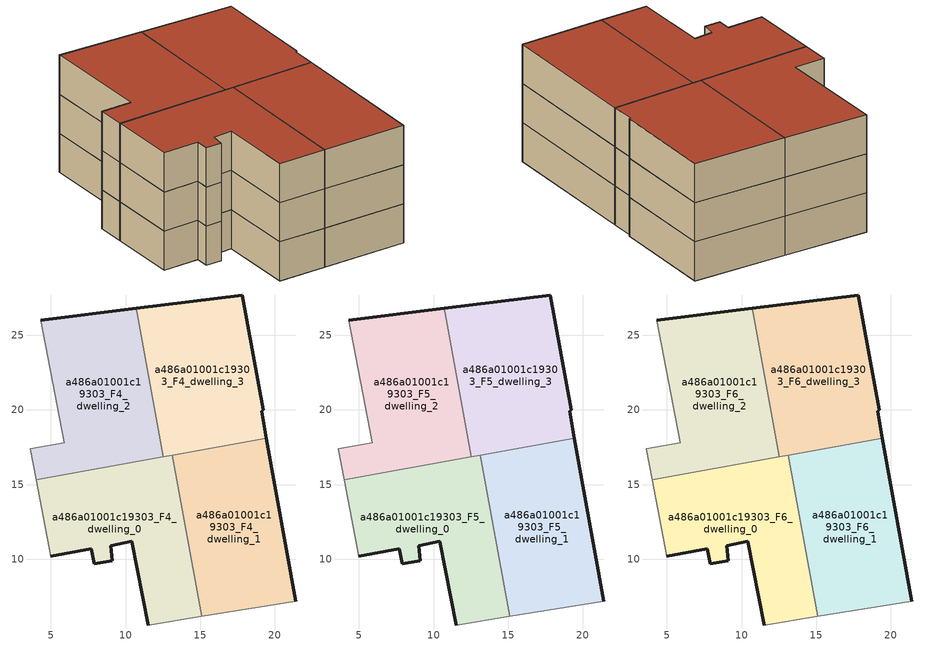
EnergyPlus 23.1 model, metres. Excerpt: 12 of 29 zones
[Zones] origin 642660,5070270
a486a01001c19303_F4_dwelling_0
 floor to a486a01001c19303_F3_dwelling_0 (EU_floor_Construction): 15.09,6.17 13.14,16.97 4.01,15.32 5,10.19 7.7,10.69 7.91,9.69 9.11,9.89 9.01,10.89 10.41,11.19 11.51,5.59 z12
 wall outside (EU_wall_Construction): 11.51,5.59 10.41,11.19 9.01,10.89 9.11,9.89 7.91,9.69 7.7,10.69 5,10.19 z12:15
 wall adiabatic (EU_wall_Construction): 5,10.19 4.01,15.32 / 15.09,6.17 11.51,5.59 z12:15
 wall to a486a01001c19303_F4_dwelling_1 (EU_wall_Construction): 13.14,16.97 15.09,6.17 z12:15
 wall to a486a01001c19303_F4_dwelling_2 (EU_wall_Construction): 4.01,15.32 12.52,16.86 z12:15
 wall to a486a01001c19303_F4_dwelling_3 (EU_wall_Construction): 12.52,16.86 13.14,16.97 z12:15
a486a01001c19303_F4_dwelling_1
 floor to a486a01001c19303_F3_dwelling_1 (EU_floor_Construction): 21.41,7.19 19.44,18.11 13.14,16.97 15.09,6.17 z12
 wall outside (EU_wall_Construction): 19.44,18.11 21.41,7.19 z12:15
 wall adiabatic (EU_wall_Construction): 21.41,7.19 15.09,6.17 z12:15
 wall to a486a01001c19303_F4_dwelling_3 (EU_wall_Construction): 13.14,16.97 19.44,18.11 z12:15
a486a01001c19303_F4_dwelling_2
 floor to a486a01001c19303_F3_dwelling_2 (EU_floor_Construction): 12.52,16.86 10.73,26.81 4.31,26.01 5.91,17.8 3.6,17.4 4.01,15.32 z12
 wall outside (EU_wall_Construction): 4.31,26.01 10.73,26.81 z12:15
 wall adiabatic (EU_wall_Construction): 4.01,15.32 3.6,17.4 5.91,17.8 4.31,26.01 z12:15
 wall to a486a01001c19303_F4_dwelling_3 (EU_wall_Construction): 10.73,26.81 12.52,16.86 z12:15
a486a01001c19303_F4_dwelling_3
 floor to a486a01001c19303_F3_dwelling_3 (EU_floor_Construction): 19.44,18.11 19.12,19.9 19.22,20 17.82,27.7 10.73,26.81 12.52,16.86 z12
 wall outside (EU_wall_Construction): 10.73,26.81 17.82,27.7 19.22,20 19.12,19.9 19.44,18.11 z12:15
a486a01001c19303_F5_dwelling_0
 floor to a486a01001c19303_F4_dwelling_0 (EU_floor_Construction): 15.09,6.17 13.14,16.97 4.01,15.32 5,10.19 7.7,10.69 7.91,9.69 9.11,9.89 9.01,10.89 10.41,11.19 11.51,5.59 z15
 wall outside (EU_wall_Construction): 11.51,5.59 10.41,11.19 9.01,10.89 9.11,9.89 7.91,9.69 7.7,10.69 5,10.19 z15:18
 wall adiabatic (EU_wall_Construction): 5,10.19 4.01,15.32 / 15.09,6.17 11.51,5.59 z15:18
 wall to a486a01001c19303_F5_dwelling_1 (EU_wall_Construction): 13.14,16.97 15.09,6.17 z15:18
 wall to a486a01001c19303_F5_dwelling_2 (EU_wall_Construction): 4.01,15.32 12.52,16.86 z15:18
 wall to a486a01001c19303_F5_dwelling_3 (EU_wall_Construction): 12.52,16.86 13.14,16.97 z15:18
a486a01001c19303_F5_dwelling_1
 floor to a486a01001c19303_F4_dwelling_1 (EU_floor_Construction): 21.41,7.19 19.44,18.11 13.14,16.97 15.09,6.17 z15
 wall outside (EU_wall_Construction): 19.44,18.11 21.41,7.19 z15:18
 wall adiabatic (EU_wall_Construction): 21.41,7.19 15.09,6.17 z15:18
 wall to a486a01001c19303_F5_dwelling_3 (EU_wall_Construction): 13.14,16.97 19.44,18.11 z15:18
a486a01001c19303_F5_dwelling_2
 floor to a486a01001c19303_F4_dwelling_2 (EU_floor_Construction): 12.52,16.86 10.73,26.81 4.31,26.01 5.91,17.8 3.6,17.4 4.01,15.32 z15
 wall outside (EU_wall_Construction): 4.31,26.01 10.73,26.81 z15:18
 wall adiabatic (EU_wall_Construction): 4.01,15.32 3.6,17.4 5.91,17.8 4.31,26.01 z15:18
 wall to a486a01001c19303_F5_dwelling_3 (EU_wall_Construction): 10.73,26.81 12.52,16.86 z15:18
a486a01001c19303_F5_dwelling_3
 floor to a486a01001c19303_F4_dwelling_3 (EU_floor_Construction): 19.44,18.11 19.12,19.9 19.22,20 17.82,27.7 10.73,26.81 12.52,16.86 z15
 wall outside (EU_wall_Construction): 10.73,26.81 17.82,27.7 19.22,20 19.12,19.9 19.44,18.11 z15:18
a486a01001c19303_F6_dwelling_0
 floor to a486a01001c19303_F5_dwelling_0 (EU_floor_Construction): 15.09,6.17 13.14,16.97 4.01,15.32 5,10.19 7.7,10.69 7.91,9.69 9.11,9.89 9.01,10.89 10.41,11.19 11.51,5.59 z18
 wall outside (EU_wall_Construction): 11.51,5.59 10.41,11.19 9.01,10.89 9.11,9.89 7.91,9.69 7.7,10.69 5,10.19 z18:21
 wall adiabatic (EU_wall_Construction): 5,10.19 4.01,15.32 / 15.09,6.17 11.51,5.59 z18:21
 wall to a486a01001c19303_F6_dwelling_1 (EU_wall_Construction): 13.14,16.97 15.09,6.17 z18:21
 wall to a486a01001c19303_F6_dwelling_2 (EU_wall_Construction): 4.01,15.32 12.52,16.86 z18:21
 wall to a486a01001c19303_F6_dwelling_3 (EU_wall_Construction): 12.52,16.86 13.14,16.97 z18:21
 roof outside (EU_roof_Construction): 13.14,16.97 15.09,6.17 11.51,5.59 10.41,11.19 9.01,10.89 9.11,9.89 7.91,9.69 7.7,10.69 5,10.19 4.01,15.32 z21
a486a01001c19303_F6_dwelling_1
 floor to a486a01001c19303_F5_dwelling_1 (EU_floor_Construction): 21.41,7.19 19.44,18.11 13.14,16.97 15.09,6.17 z18
 wall outside (EU_wall_Construction): 19.44,18.11 21.41,7.19 z18:21
 wall adiabatic (EU_wall_Construction): 21.41,7.19 15.09,6.17 z18:21
 wall to a486a01001c19303_F6_dwelling_3 (EU_wall_Construction): 13.14,16.97 19.44,18.11 z18:21
 roof outside (EU_roof_Construction): 19.44,18.11 21.41,7.19 15.09,6.17 13.14,16.97 z21
a486a01001c19303_F6_dwelling_2
 floor to a486a01001c19303_F5_dwelling_2 (EU_floor_Construction): 12.52,16.86 10.73,26.81 4.31,26.01 5.91,17.8 3.6,17.4 4.01,15.32 z18
 wall outside (EU_wall_Construction): 4.31,26.01 10.73,26.81 z18:21
 wall adiabatic (EU_wall_Construction): 4.01,15.32 3.6,17.4 5.91,17.8 4.31,26.01 z18:21
 wall to a486a01001c19303_F6_dwelling_3 (EU_wall_Construction): 10.73,26.81 12.52,16.86 z18:21
 roof outside (EU_roof_Construction): 10.73,26.81 12.52,16.86 4.01,15.32 3.6,17.4 5.91,17.8 4.31,26.01 z21
a486a01001c19303_F6_dwelling_3
 floor to a486a01001c19303_F5_dwelling_3 (EU_floor_Construction): 19.44,18.11 19.12,19.9 19.22,20 17.82,27.7 10.73,26.81 12.52,16.86 z18
 wall outside (EU_wall_Construction): 10.73,26.81 17.82,27.7 19.22,20 19.12,19.9 19.44,18.11 z18:21
 roof outside (EU_roof_Construction): 17.82,27.7 19.22,20 19.12,19.9 19.44,18.11 12.52,16.86 10.73,26.81 z21
[Building]
EU S2 Campaign: North Axis=0; Terrain=City; Solar Distribution=FullExterior
[Site:Location]
Lyon-Bron: Latitude=45.75; Longitude=5; Time Zone=1; Elevation=198
[SizingPeriod:WeatherFileDays]
AnnualSizingPeriod: Begin Month=1; Begin Day of Month=1; End Month=12; End Day of Month=31; Day of Week for Start Day=Monday; Use Weather File Daylight Saving Period=No; Use Weather File Rain and Snow Indicators=No
[MATERIAL]
EU_InternalMass_Material: Roughness=MediumRough; Thickness=0.1; Conductivity=1; Density=1800; Specific Heat=900; Thermal Absorptance=0.9; Solar Absorptance=0.7; Visible Absorptance=0.7
[MATERIAL:NOMASS] Roughness=MediumRough; Thermal Absorptance=0.9; Solar Absorptance=0.7; Visible Absorptance=0.7
Name | Thermal Resistance
EU_wall_NoMass | 0.776494
EU_roof_NoMass | 0.486893
EU_floor_NoMass | 0.421597
[CONSTRUCTION]
EU_wall_Construction: EU_wall_NoMass
EU_roof_Construction: EU_roof_NoMass
EU_floor_Construction: EU_floor_NoMass
EU_InternalMass_Construction: EU_InternalMass_Material
[ZONE] Type=1; Multiplier=1; Ceiling Height=autocalculate; Floor Area=autocalculate; Part of Total Floor Area=Yes
Name | Volume
a486a01001c19303_F4_dwelling_0; a486a01001c19303_F5_dwelling_0; a486a01001c19303_F6_dwelling_0 | 211.886
a486a01001c19303_F4_dwelling_1; a486a01001c19303_F5_dwelling_1; a486a01001c19303_F6_dwelling_1 | 211.88
a486a01001c19303_F4_dwelling_2; a486a01001c19303_F5_dwelling_2; a486a01001c19303_F6_dwelling_2 | 211.895
a486a01001c19303_F4_dwelling_3; a486a01001c19303_F5_dwelling_3; a486a01001c19303_F6_dwelling_3 | 211.878
[INTERNALMASS] Construction=EU_InternalMass_Construction
Name | Zone or ZoneList | Surface Area
a486a01001c19303_F4_dwelling_0_EU_InternalMass | a486a01001c19303_F4_dwelling_0 | 70.6291
a486a01001c19303_F4_dwelling_1_EU_InternalMass | a486a01001c19303_F4_dwelling_1 | 70.6272
a486a01001c19303_F4_dwelling_2_EU_InternalMass | a486a01001c19303_F4_dwelling_2 | 70.6333
a486a01001c19303_F4_dwelling_3_EU_InternalMass | a486a01001c19303_F4_dwelling_3 | 70.6249
a486a01001c19303_F5_dwelling_0_EU_InternalMass | a486a01001c19303_F5_dwelling_0 | 70.6291
a486a01001c19303_F5_dwelling_1_EU_InternalMass | a486a01001c19303_F5_dwelling_1 | 70.6272
a486a01001c19303_F5_dwelling_2_EU_InternalMass | a486a01001c19303_F5_dwelling_2 | 70.6333
a486a01001c19303_F5_dwelling_3_EU_InternalMass | a486a01001c19303_F5_dwelling_3 | 70.6249
a486a01001c19303_F6_dwelling_0_EU_InternalMass | a486a01001c19303_F6_dwelling_0 | 70.6291
a486a01001c19303_F6_dwelling_1_EU_InternalMass | a486a01001c19303_F6_dwelling_1 | 70.6272
a486a01001c19303_F6_dwelling_2_EU_InternalMass | a486a01001c19303_F6_dwelling_2 | 70.6333
a486a01001c19303_F6_dwelling_3_EU_InternalMass | a486a01001c19303_F6_dwelling_3 | 70.6249
[OTHEREQUIPMENT] Fuel Type=Electricity; Design Level Calculation Method=Watts/Area; Power per Zone Floor Area=1; Fraction Latent=0; Fraction Radiant=0; Fraction Lost=0; Carbon Dioxide Generation Rate=0; EndUse Subcategory=EU_Step8_InternalGains
Name | Zone or ZoneList or Space or SpaceList | Schedule
EU_Step8_InternalGain_a486a01001c19303_F4_dwelling_0_f000 | a486a01001c19303_F4_dwelling_0 | EU_Step8_GainSchedule_a486a01001c19303_F4_dwelling_0_f000
EU_Step8_InternalGain_a486a01001c19303_F4_dwelling_1_f000 | a486a01001c19303_F4_dwelling_1 | EU_Step8_GainSchedule_a486a01001c19303_F4_dwelling_1_f000
EU_Step8_InternalGain_a486a01001c19303_F4_dwelling_2_f000 | a486a01001c19303_F4_dwelling_2 | EU_Step8_GainSchedule_a486a01001c19303_F4_dwelling_2_f000
EU_Step8_InternalGain_a486a01001c19303_F4_dwelling_3_f000 | a486a01001c19303_F4_dwelling_3 | EU_Step8_GainSchedule_a486a01001c19303_F4_dwelling_3_f000
EU_Step8_InternalGain_a486a01001c19303_F5_dwelling_0_f000 | a486a01001c19303_F5_dwelling_0 | EU_Step8_GainSchedule_a486a01001c19303_F5_dwelling_0_f000
EU_Step8_InternalGain_a486a01001c19303_F5_dwelling_1_f000 | a486a01001c19303_F5_dwelling_1 | EU_Step8_GainSchedule_a486a01001c19303_F5_dwelling_1_f000
EU_Step8_InternalGain_a486a01001c19303_F5_dwelling_2_f000 | a486a01001c19303_F5_dwelling_2 | EU_Step8_GainSchedule_a486a01001c19303_F5_dwelling_2_f000
EU_Step8_InternalGain_a486a01001c19303_F5_dwelling_3_f000 | a486a01001c19303_F5_dwelling_3 | EU_Step8_GainSchedule_a486a01001c19303_F5_dwelling_3_f000
EU_Step8_InternalGain_a486a01001c19303_F6_dwelling_0_f000 | a486a01001c19303_F6_dwelling_0 | EU_Step8_GainSchedule_a486a01001c19303_F6_dwelling_0_f000
EU_Step8_InternalGain_a486a01001c19303_F6_dwelling_1_f000 | a486a01001c19303_F6_dwelling_1 | EU_Step8_GainSchedule_a486a01001c19303_F6_dwelling_1_f000
EU_Step8_InternalGain_a486a01001c19303_F6_dwelling_2_f000 | a486a01001c19303_F6_dwelling_2 | EU_Step8_GainSchedule_a486a01001c19303_F6_dwelling_2_f000
EU_Step8_InternalGain_a486a01001c19303_F6_dwelling_3_f000 | a486a01001c19303_F6_dwelling_3 | EU_Step8_GainSchedule_a486a01001c19303_F6_dwelling_3_f000
[ZONEVENTILATION:DESIGNFLOWRATE] Schedule=EU_AlwaysOn; Design Flow Rate Calculation Method=AirChanges/Hour; Air Changes per Hour=0.693814; Ventilation Type=Natural; Fan Pressure Rise=0; Fan Total Efficiency=1; Constant Term Coefficient=1; Temperature Term Coefficient=0; Velocity Term Coefficient=0; Velocity Squared Term Coefficient=0; Minimum Indoor Temperature=-100; Maximum Indoor Temperature=100; Delta Temperature=-100; Minimum Outdoor Temperature=-100; Maximum Outdoor Temperature=100; Maximum Wind Speed=40
Name | Zone or ZoneList or Space or SpaceList
EU_ConstantAir_a486a01001c19303_F4_dwelling_0 | a486a01001c19303_F4_dwelling_0
EU_ConstantAir_a486a01001c19303_F4_dwelling_1 | a486a01001c19303_F4_dwelling_1
EU_ConstantAir_a486a01001c19303_F4_dwelling_2 | a486a01001c19303_F4_dwelling_2
EU_ConstantAir_a486a01001c19303_F4_dwelling_3 | a486a01001c19303_F4_dwelling_3
EU_ConstantAir_a486a01001c19303_F5_dwelling_0 | a486a01001c19303_F5_dwelling_0
EU_ConstantAir_a486a01001c19303_F5_dwelling_1 | a486a01001c19303_F5_dwelling_1
EU_ConstantAir_a486a01001c19303_F5_dwelling_2 | a486a01001c19303_F5_dwelling_2
EU_ConstantAir_a486a01001c19303_F5_dwelling_3 | a486a01001c19303_F5_dwelling_3
EU_ConstantAir_a486a01001c19303_F6_dwelling_0 | a486a01001c19303_F6_dwelling_0
EU_ConstantAir_a486a01001c19303_F6_dwelling_1 | a486a01001c19303_F6_dwelling_1
EU_ConstantAir_a486a01001c19303_F6_dwelling_2 | a486a01001c19303_F6_dwelling_2
EU_ConstantAir_a486a01001c19303_F6_dwelling_3 | a486a01001c19303_F6_dwelling_3
[HVACTEMPLATE:THERMOSTAT] Constant Heating Setpoint=20; Constant Cooling Setpoint=50
EU_HeatOnly_a486a01001c19303_F1_dwelling_1; EU_HeatOnly_a486a01001c19303_F1_dwelling_2; EU_HeatOnly_a486a01001c19303_F1_dwelling_3; EU_HeatOnly_a486a01001c19303_F2_dwelling_0; EU_HeatOnly_a486a01001c19303_F2_dwelling_1; EU_HeatOnly_a486a01001c19303_F2_dwelling_2; EU_HeatOnly_a486a01001c19303_F2_dwelling_3; EU_HeatOnly_a486a01001c19303_F3_dwelling_0; EU_HeatOnly_a486a01001c19303_F3_dwelling_1; EU_HeatOnly_a486a01001c19303_F3_dwelling_2; EU_HeatOnly_a486a01001c19303_F3_dwelling_3; EU_HeatOnly_a486a01001c19303_F4_dwelling_0; EU_HeatOnly_a486a01001c19303_F4_dwelling_1; EU_HeatOnly_a486a01001c19303_F4_dwelling_2; EU_HeatOnly_a486a01001c19303_F4_dwelling_3; EU_HeatOnly_a486a01001c19303_F5_dwelling_0; EU_HeatOnly_a486a01001c19303_F5_dwelling_1; EU_HeatOnly_a486a01001c19303_F5_dwelling_2; EU_HeatOnly_a486a01001c19303_F5_dwelling_3; EU_HeatOnly_a486a01001c19303_F6_dwelling_0; EU_HeatOnly_a486a01001c19303_F6_dwelling_1; EU_HeatOnly_a486a01001c19303_F6_dwelling_2; EU_HeatOnly_a486a01001c19303_F6_dwelling_3
[HVACTEMPLATE:ZONE:IDEALLOADSAIRSYSTEM] System Availability Schedule=EU_AlwaysOn; Maximum Heating Supply Air Temperature=50; Minimum Cooling Supply Air Temperature=13; Maximum Heating Supply Air Humidity Ratio=0.0156; Minimum Cooling Supply Air Humidity Ratio=0.0077; Heating Limit=NoLimit; Cooling Limit=NoLimit; Heating Availability Schedule=EU_AlwaysOn; Cooling Availability Schedule=EU_CoolingOff; Dehumidification Control Type=ConstantSensibleHeatRatio; Cooling Sensible Heat Ratio=0.7; Dehumidification Setpoint=60; Humidification Control Type=None; Humidification Setpoint=30; Outdoor Air Method=None; Outdoor Air Flow Rate per Person=0.00944; Outdoor Air Flow Rate per Zone Floor Area=0; Outdoor Air Flow Rate per Zone=0; Demand Controlled Ventilation Type=None; Outdoor Air Economizer Type=NoEconomizer; Heat Recovery Type=None; Sensible Heat Recovery Effectiveness=0.7; Latent Heat Recovery Effectiveness=0.65
Name | Template Thermostat
a486a01001c19303_F4_dwelling_0 | EU_HeatOnly_a486a01001c19303_F4_dwelling_0
a486a01001c19303_F4_dwelling_1 | EU_HeatOnly_a486a01001c19303_F4_dwelling_1
a486a01001c19303_F4_dwelling_2 | EU_HeatOnly_a486a01001c19303_F4_dwelling_2
a486a01001c19303_F4_dwelling_3 | EU_HeatOnly_a486a01001c19303_F4_dwelling_3
a486a01001c19303_F5_dwelling_0 | EU_HeatOnly_a486a01001c19303_F5_dwelling_0
a486a01001c19303_F5_dwelling_1 | EU_HeatOnly_a486a01001c19303_F5_dwelling_1
a486a01001c19303_F5_dwelling_2 | EU_HeatOnly_a486a01001c19303_F5_dwelling_2
a486a01001c19303_F5_dwelling_3 | EU_HeatOnly_a486a01001c19303_F5_dwelling_3
a486a01001c19303_F6_dwelling_0 | EU_HeatOnly_a486a01001c19303_F6_dwelling_0
a486a01001c19303_F6_dwelling_1 | EU_HeatOnly_a486a01001c19303_F6_dwelling_1
a486a01001c19303_F6_dwelling_2 | EU_HeatOnly_a486a01001c19303_F6_dwelling_2
a486a01001c19303_F6_dwelling_3 | EU_HeatOnly_a486a01001c19303_F6_dwelling_3
[SIZING:ZONE] Zone Cooling Design Supply Air Temperature Input Method=SupplyAirTemperature; Zone Cooling Design Supply Air Temperature=13; Zone Heating Design Supply Air Temperature Input Method=SupplyAirTemperature; Zone Heating Design Supply Air Temperature=50; Zone Cooling Design Supply Air Humidity Ratio=0.008; Zone Heating Design Supply Air Humidity Ratio=0.008; Cooling Design Air Flow Method=DesignDay; Cooling Design Air Flow Rate=0; Cooling Minimum Air Flow per Zone Floor Area=0.000762; Cooling Minimum Air Flow=0; Cooling Minimum Air Flow Fraction=0.2; Heating Design Air Flow Method=DesignDay; Heating Design Air Flow Rate=0; Heating Maximum Air Flow per Zone Floor Area=0.002032; Heating Maximum Air Flow=0.141576; Heating Maximum Air Flow Fraction=0.3; Account for Dedicated Outdoor Air System=No; Dedicated Outdoor Air System Control Strategy=NeutralSupplyAir; Dedicated Outdoor Air Low Setpoint Temperature for Design=autosize; Dedicated Outdoor Air High Setpoint Temperature for Design=autosize; Zone Load Sizing Method=Sensible Load Only No Latent Load; Zone Latent Cooling Design Supply Air Humidity Ratio Input Method=HumidityRatioDifference; Zone Cooling Design Supply Air Humidity Ratio Difference=0.005; Zone Latent Heating Design Supply Air Humidity Ratio Input Method=HumidityRatioDifference; Zone Humidification Design Supply Air Humidity Ratio Difference=0.005
a486a01001c19303_F4_dwelling_0; a486a01001c19303_F4_dwelling_1; a486a01001c19303_F4_dwelling_2; a486a01001c19303_F4_dwelling_3; a486a01001c19303_F5_dwelling_0; a486a01001c19303_F5_dwelling_1; a486a01001c19303_F5_dwelling_2; a486a01001c19303_F5_dwelling_3; a486a01001c19303_F6_dwelling_0; a486a01001c19303_F6_dwelling_1; a486a01001c19303_F6_dwelling_2; a486a01001c19303_F6_dwelling_3
[SCHEDULE:CONSTANT]
Name | Hourly Value
EU_AlwaysOn | 1
EU_CoolingOff | 0
[SCHEDULE:FILE] Column Number=1; Rows to Skip at Top=0; Number of Hours of Data=8760; Column Separator=Comma; Interpolate to Timestep=No; Minutes per Item=60; Adjust Schedule for Daylight Savings=Yes
Name | File
EU_Step8_GainSchedule_a486a01001c19303_F4_dwelling_0_f000 | ../../schedules/a486a01001c19303/a486a01001c19303_F4_dwelling_0_f000_gain.csv
EU_Step8_GainSchedule_a486a01001c19303_F4_dwelling_1_f000 | ../../schedules/a486a01001c19303/a486a01001c19303_F4_dwelling_1_f000_gain.csv
EU_Step8_GainSchedule_a486a01001c19303_F4_dwelling_2_f000 | ../../schedules/a486a01001c19303/a486a01001c19303_F4_dwelling_2_f000_gain.csv
EU_Step8_GainSchedule_a486a01001c19303_F4_dwelling_3_f000 | ../../schedules/a486a01001c19303/a486a01001c19303_F4_dwelling_3_f000_gain.csv
EU_Step8_GainSchedule_a486a01001c19303_F5_dwelling_0_f000 | ../../schedules/a486a01001c19303/a486a01001c19303_F5_dwelling_0_f000_gain.csv
EU_Step8_GainSchedule_a486a01001c19303_F5_dwelling_1_f000 | ../../schedules/a486a01001c19303/a486a01001c19303_F5_dwelling_1_f000_gain.csv
EU_Step8_GainSchedule_a486a01001c19303_F5_dwelling_2_f000 | ../../schedules/a486a01001c19303/a486a01001c19303_F5_dwelling_2_f000_gain.csv
EU_Step8_GainSchedule_a486a01001c19303_F5_dwelling_3_f000 | ../../schedules/a486a01001c19303/a486a01001c19303_F5_dwelling_3_f000_gain.csv
EU_Step8_GainSchedule_a486a01001c19303_F6_dwelling_0_f000 | ../../schedules/a486a01001c19303/a486a01001c19303_F6_dwelling_0_f000_gain.csv
EU_Step8_GainSchedule_a486a01001c19303_F6_dwelling_1_f000 | ../../schedules/a486a01001c19303/a486a01001c19303_F6_dwelling_1_f000_gain.csv
EU_Step8_GainSchedule_a486a01001c19303_F6_dwelling_2_f000 | ../../schedules/a486a01001c19303/a486a01001c19303_F6_dwelling_2_f000_gain.csv
EU_Step8_GainSchedule_a486a01001c19303_F6_dwelling_3_f000 | ../../schedules/a486a01001c19303/a486a01001c19303_F6_dwelling_3_f000_gain.csv
